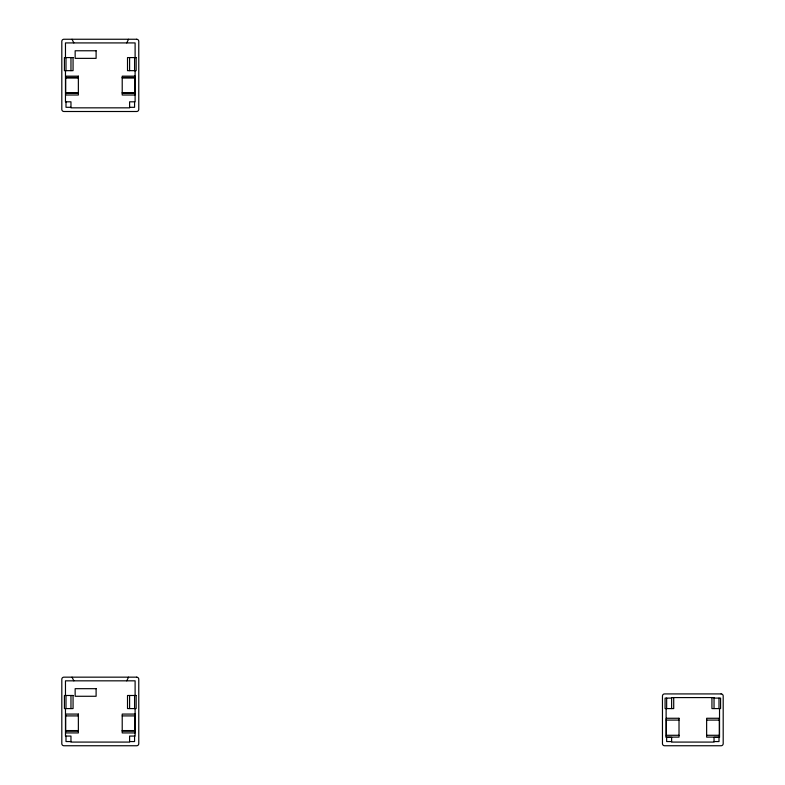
<?xml version="1.0" encoding="UTF-8"?>
<svg xmlns="http://www.w3.org/2000/svg" width="785" height="785" viewBox="0 0 785 785"><rect width="100%" height="100%" fill="white"/><g stroke="black" fill="none" stroke-linecap="round" stroke-linejoin="round"><path stroke-width="1.18" d="M126.728 42.92L128.563 39.25M126.728 680.831L128.563 677.161M65.665 77.47L78.363 77.47M122.215 77.47L134.912 77.47M65.665 77.99L78.363 77.99M122.215 77.99L134.912 77.99M65.665 92.65L78.363 92.65M122.215 92.65L134.912 92.65M65.665 93.179L78.363 93.179M122.215 93.179L134.912 93.179M70.964 107.309L65.999 107.309L65.999 101.814M129.603 107.309L134.578 107.309L134.578 101.814M671.626 698.101L665.081 698.101L665.081 708.58L673.716 708.58L673.716 697.58M714.036 698.101L720.581 698.101L720.581 708.58L711.936 708.58L711.936 697.58M65.665 715.91L78.363 715.91M122.215 715.91L134.912 715.91M666.318 720.09L679.015 720.09M706.637 720.09L719.335 720.09M65.665 730.57L78.363 730.57M122.215 730.57L134.912 730.57M65.665 731.09L78.363 731.09M122.215 731.09L134.912 731.09M666.318 735.28L679.015 735.28M706.637 735.28L719.335 735.28M70.964 741.56L65.999 741.56L65.999 736.065M129.603 741.56L134.578 741.56L134.578 736.065M671.626 741.56L666.651 741.56L666.651 737.37M714.036 741.56L719.001 741.56L719.001 737.37M72.014 39.25L73.849 42.92M72.014 677.161L73.849 680.831M719.531 708.58L719.531 737.37L714.036 737.37L714.036 742.08L671.626 742.08L671.626 737.37L666.122 737.37L666.122 708.58M719.001 698.101L719.001 708.58M714.036 708.58L714.036 697.58L671.626 697.58L671.626 708.58M666.651 698.101L666.651 708.58M135.108 57.58L135.108 42.92L65.469 42.92L65.469 57.58M135.108 70.66L135.108 101.814L129.603 101.814L129.603 107.839L70.964 107.839L70.964 101.814L65.469 101.814L65.469 70.66M135.108 695.49L135.108 680.831L65.469 680.831L65.469 695.49M135.108 708.58L135.108 736.065L129.603 736.065L129.603 742.08L70.964 742.08L70.964 736.065L65.469 736.065L65.469 708.58M134.578 57.58L134.578 70.66M134.578 695.49L134.578 708.58M129.603 57.58L129.603 70.66M129.603 695.49L129.603 708.58M70.964 57.58L70.964 70.66M70.964 695.49L70.964 708.58M65.999 57.58L65.999 70.66M65.999 695.49L65.999 708.58M136.678 39.25L63.899 39.25A2.09 2.09 0 0 0 61.809 41.34L61.809 109.409A2.09 2.09 0 0 0 63.899 111.499L136.678 111.499A2.09 2.09 0 0 0 138.768 109.409L138.768 41.34A2.09 2.09 0 0 0 136.678 39.25M96.104 50.77L75.154 50.77L75.154 58.365L96.104 58.365L96.104 50.77M73.064 57.58L64.419 57.58L64.419 70.66L73.064 70.66L73.064 57.58M136.148 57.58L127.513 57.58L127.513 70.66L136.148 70.66L136.148 57.58M78.363 76.165L65.665 76.165L65.665 95.014L78.363 95.014L78.363 76.165M134.912 76.165L122.215 76.165L122.215 95.014L134.912 95.014L134.912 76.165M136.678 677.161L63.899 677.161A2.09 2.09 0 0 0 61.809 679.26L61.809 743.66A2.09 2.09 0 0 0 63.899 745.75L136.678 745.75A2.09 2.09 0 0 0 138.768 743.66L138.768 679.26A2.09 2.09 0 0 0 136.678 677.161M96.104 688.681L75.154 688.681L75.154 696.275L96.104 696.275L96.104 688.681M721.101 693.92L664.552 693.92A2.09 2.09 0 0 0 662.462 696.01L662.462 743.66A2.09 2.09 0 0 0 664.552 745.75L721.101 745.75A2.09 2.09 0 0 0 723.191 743.66L723.191 696.01A2.09 2.09 0 0 0 721.101 693.92M73.064 695.49L64.419 695.49L64.419 708.58L73.064 708.58L73.064 695.49M136.148 695.49L127.513 695.49L127.513 708.58L136.148 708.58L136.148 695.49M78.363 714.075L65.665 714.075L65.665 732.925L78.363 732.925L78.363 714.075M134.912 714.075L122.215 714.075L122.215 732.925L134.912 732.925L134.912 714.075M679.015 718.265L666.318 718.265L666.318 737.115L679.015 737.115L679.015 718.265M719.335 718.265L706.637 718.265L706.637 737.115L719.335 737.115L719.335 718.265"/></g></svg>
